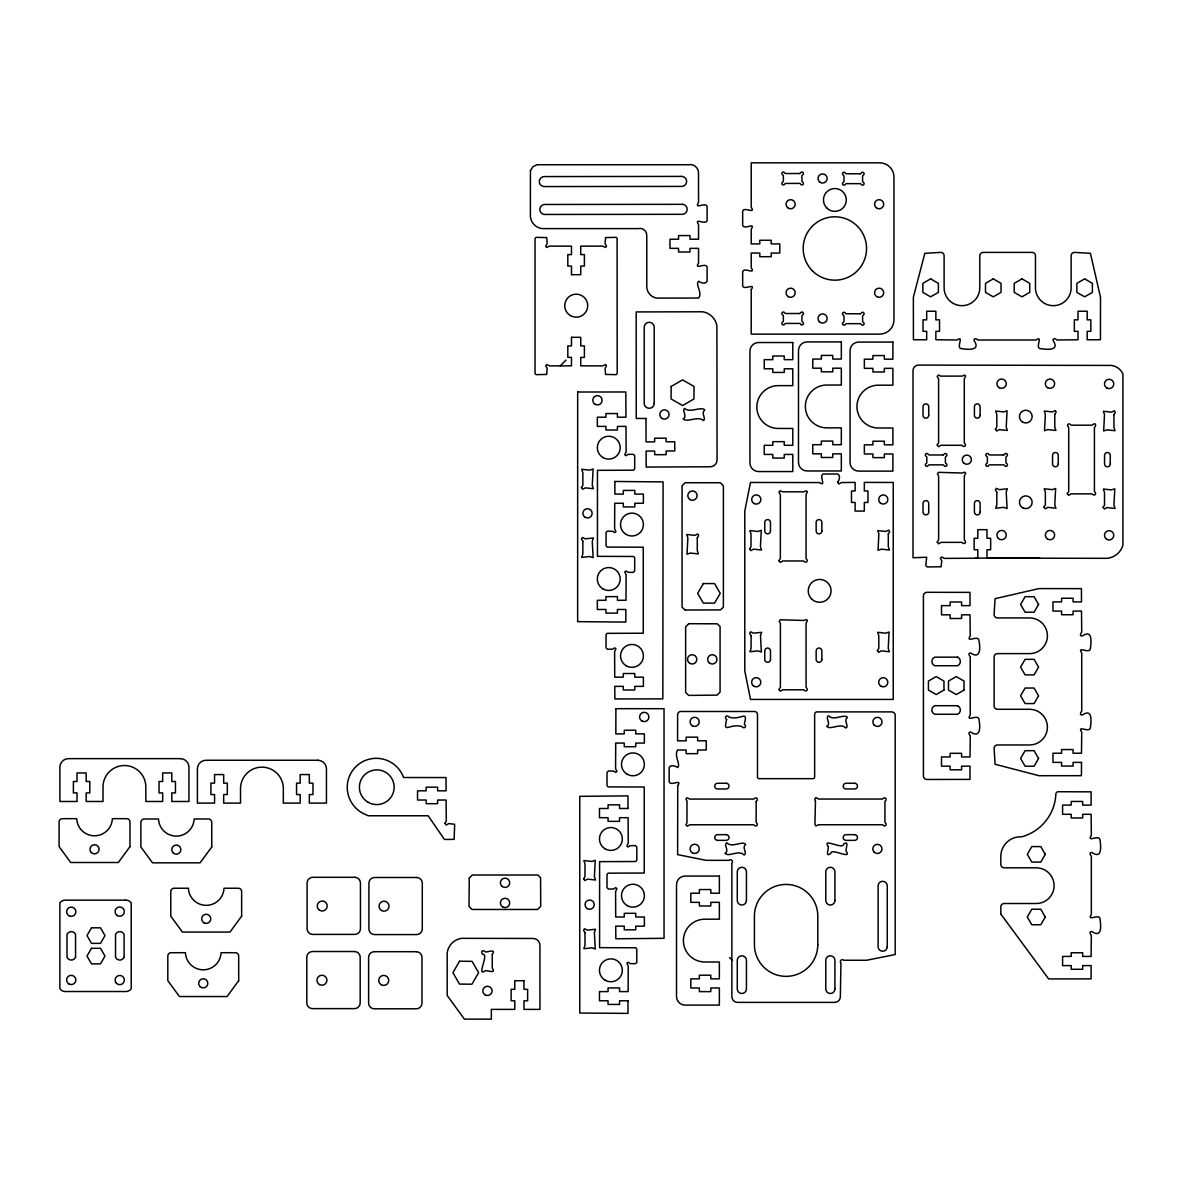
<?xml version="1.0" encoding="UTF-8"?>
<svg xmlns="http://www.w3.org/2000/svg" width="1182" height="1182" viewBox="0 0 1182 1182"><rect width="100%" height="100%" fill="white"/><g stroke="black" fill="none" stroke-linecap="round" stroke-linejoin="round"><path stroke-width="1.5" d="M627.997 1000.77L627.967 1013.388L579.771 1013.033L579.771 796.343L627.967 795.885L627.997 808.503M560.342 365.755L566.045 360.052M685.176 610.001L720.429 609.927L723.384 607.208L723.384 485.772L720.37 482.744L685.058 482.744L682.058 485.772L682.058 607.208L684.999 609.942M571.556 274.697L580.746 274.697L580.746 266.083L584.396 266.083L584.396 254.603L580.746 254.603L580.746 246.166L602.613 246.107L605.583 247.452L606.499 246.225L605.081 243.64L605.539 237.582L615.748 237.346A1.581 1.581 0 0 1 617.093 238.336L617.196 373.246A1.581 1.581 0 0 1 615.748 374.65L605.539 374.428L605.081 368.37L606.499 365.785L605.583 364.558L602.613 365.903L580.746 365.844L580.746 357.392L584.396 357.392L584.396 345.912L580.746 345.912L580.746 337.313L571.556 337.313M1039.864 558.214L986.985 558.214L986.985 549.763L990.649 549.763L990.649 538.283L986.985 538.283L986.985 529.669L977.795 529.669L977.795 538.283L974.145 538.283L974.145 549.763L977.795 549.763L977.795 558.2L944.255 558.392L941.67 556.973L940.37 558.288L941.788 560.874L941.079 566.769L927.235 566.961L925.816 565.528L926.673 557.254L913.021 557.727L913.006 371.045A5.555 5.555 0 0 1 918.695 365.09L1111.494 365.43A14.686 14.686 0 0 1 1122.9 373.881L1122.9 545.183A18.114 18.114 0 0 1 1104.136 558.318L975.593 558.096M628.115 808.503L619.545 808.503L619.545 804.839L608.065 804.839L608.065 808.503L599.466 808.503L599.466 817.693L608.065 817.693L608.065 821.342L619.545 821.342L619.545 817.693L628.115 817.693L628.248 843.121L626.918 846.09L628.13 847.006L630.228 845.677L635.384 845.588L636.817 847.021L636.817 860.127L635.753 861.515L599.599 861.634L599.599 947.654L635.753 947.757L636.817 949.146L636.773 962.636L635.384 963.685L630.228 963.596L628.13 962.266L626.918 963.182L628.248 966.167L628.115 991.595L619.545 991.595L619.545 987.93L608.065 987.93L608.065 991.595L599.466 991.595L599.466 1000.77L608.065 1000.77L608.065 1004.434L619.545 1004.434L619.545 1000.77L628.115 1000.77M729.53 957.583L732.485 960.301M1000.829 914.085L1048.641 978.932L1091.075 978.873L1091.134 965.605L1082.682 965.605L1082.682 969.27L1071.202 969.27L1071.202 965.605L1062.588 965.605L1062.588 956.415L1071.202 956.415L1071.202 952.766L1082.682 952.766L1082.682 956.415L1091.119 956.415L1091.341 935.331C1090.07 934.223 1089.08 930.899 1092.005 931.593C1102.496 938.656 1100.9 924.93 1099.91 918.311C1098.433 913.612 1086.465 921.945 1091.341 914.425L1091.341 856.3C1090.07 855.192 1089.08 851.867 1092.005 852.562C1102.496 859.609 1100.9 845.898 1099.91 839.279C1098.433 834.566 1086.465 842.899 1091.341 835.379L1091.119 814.295L1082.682 814.295L1082.682 817.959L1071.202 817.959L1071.202 814.295L1062.588 814.295L1062.588 805.105L1071.202 805.105L1071.202 801.455L1082.682 801.455L1082.682 805.105L1091.134 805.105L1091.075 791.837L1059.013 791.733A2.556 2.556 0 0 0 1055.866 794.023A46.438 46.438 0 0 1 1021.603 836.841A19.621 19.621 0 0 0 1000.829 856.994L1000.829 864.131A3.369 3.369 0 0 0 1004.567 867.824L1036.274 867.824A17.848 17.848 0 0 1 1054.108 885.673A17.848 17.848 0 0 1 1036.274 903.506L1004.567 903.506A3.369 3.369 0 0 0 1000.829 907.215L1000.829 914.351M571.482 274.697L571.482 266.083L567.818 266.083L567.818 254.603L571.482 254.603L571.482 246.166L549.615 246.107L546.631 247.452L545.715 246.225L547.148 243.64L546.69 237.582L536.465 237.346A1.581 1.581 0 0 0 535.032 238.764L535.032 373.246A1.581 1.581 0 0 0 536.465 374.65L546.69 374.428L547.148 368.37L545.715 365.785L546.631 364.558L549.615 365.903L571.482 365.844L571.482 357.392L567.818 357.392L567.818 345.912L571.482 345.912L571.482 337.313M492.259 954.391L492.259 968.191C496.44 974.012 488.358 970.392 485.314 970.658C475.814 977.839 489.363 953.638 482.847 954.391C480.01 951.953 482.788 948.969 485.314 951.924C488.284 952.249 496.499 948.511 492.259 954.391M577.673 392.01L577.643 621.643L625.825 622.087L625.854 609.469L617.418 609.469L617.418 613.133L605.938 613.133L605.938 609.469L597.324 609.469L597.324 600.293L605.938 600.293L605.938 596.629L617.418 596.629L617.418 600.293L625.987 600.293L626.12 574.866L624.79 571.881L626.002 570.965L628.1 572.31L633.257 572.384L634.69 570.965L634.69 557.845L633.626 556.471L597.457 556.353L597.457 470.333L633.626 470.214L634.69 468.84L634.69 455.72L633.257 454.287L628.1 454.376L626.002 455.705L624.79 454.789L626.12 451.82L625.987 426.392L617.418 426.392L617.418 430.041L605.938 430.041L605.938 426.392L597.324 426.392L597.324 417.202L605.938 417.202L605.938 413.552L617.418 413.552L617.418 417.202L625.987 417.202L625.795 391.981L577.673 392.01M582.844 541.297L582.844 554.062L581.707 557.387L589.803 556.53L593.128 557.668L592.271 541.297L593.408 537.973L585.326 538.829L582.342 537.5L581.455 539.11L582.844 541.297M584.972 932.598L584.972 945.349L583.834 948.688L591.931 947.831L595.255 948.969L594.398 932.598L595.536 929.274L587.454 930.131L584.469 928.786L583.583 930.411L584.972 932.598M697.277 537.84L697.277 550.59L698.429 553.915L690.332 553.058L687.008 554.195L687.865 537.84L686.727 534.5L694.809 535.357L697.794 534.028L698.68 535.653L697.277 537.84M726.635 719.602C722.763 734.687 729.885 722.852 741.853 726.561C744.379 729.501 747.172 726.531 744.335 724.078C748.206 708.993 741.07 720.843 729.102 717.134C726.575 714.179 723.798 717.164 726.635 719.602M751.087 635.65L751.087 648.401L749.949 651.725L758.031 650.868L761.356 652.021L760.499 635.65L761.651 632.311L753.555 633.168L750.585 631.838L749.683 633.463L751.087 635.65M751.22 289.782L751.22 334.122L879.689 334.122A14.273 14.273 0 0 0 893.961 319.849L893.961 177.108A14.273 14.273 0 0 0 879.689 162.835L751.22 162.835L751.22 207.175C756.096 214.696 744.143 206.377 742.665 211.076L742.665 225.348C744.143 230.165 756.096 221.714 751.22 229.249L751.22 243.906L759.79 243.906L759.79 240.271L771.211 240.271L771.211 243.906L779.78 243.906L779.78 253.051L771.211 253.051L771.211 256.686L759.79 256.686L759.79 253.051L751.22 253.051L751.22 267.708C756.096 275.229 744.143 266.896 742.665 271.609L742.665 285.881C744.143 290.683 756.096 282.247 751.22 289.782M756.155 801.559L756.155 822.303C758.992 824.741 756.199 827.725 753.673 824.77L689.815 824.77L687.23 826.203L685.929 824.888L686.978 822.716L686.978 801.101L685.929 798.973L686.845 797.747L689.815 799.076L753.673 799.076C756.125 796.24 759.095 799.032 756.155 801.559M815.462 801.529L814.93 824.445L815.979 825.923L818.624 824.741L882.481 824.741C884.919 827.577 887.889 824.8 884.949 822.273L884.949 801.529C887.785 799.076 885.008 796.107 882.481 799.047L818.624 799.047L816.023 797.628L814.723 798.929L815.462 801.529M828.346 846.578C828.612 849.622 824.992 857.689 830.813 853.522C830.591 847.287 852.961 860.466 846.046 851.055C845.765 847.996 849.385 839.929 843.564 844.096C843.8 850.331 821.416 837.166 828.346 846.578M888.303 533.939L888.303 546.69L889.44 550.014L881.358 549.157L878.019 550.31L878.876 533.939L877.738 530.6L885.82 531.457L888.805 530.127L889.691 531.752L888.303 533.939M923.423 596.393L923.423 775.407A3.62 3.62 0 0 0 927.545 779.47L969.979 779.411L970.038 766.143L961.587 766.143L961.587 769.807L950.106 769.807L950.106 766.143L941.507 766.143L941.507 756.953L950.106 756.953L950.106 753.303L961.587 753.303L961.587 756.953L970.023 756.953L970.245 735.869C969.388 734.687 967.689 732.042 970.54 731.998C980.868 738.942 980.469 726.546 978.814 718.848C977.292 714.194 965.413 722.424 970.245 714.947L970.245 656.837C969.388 655.655 967.689 653.011 970.54 652.966C980.868 659.896 980.469 647.5 978.814 639.817C977.292 635.162 965.413 643.392 970.245 635.916L970.023 614.832L961.587 614.832L961.587 618.496L950.106 618.496L950.106 614.832L941.507 614.832L941.507 605.642L950.106 605.642L950.106 601.993L961.587 601.993L961.587 605.642L970.038 605.642L969.979 592.374L927.545 592.315A3.62 3.62 0 0 0 923.423 596.393M996.795 492.126L996.795 504.877L995.658 508.201L1003.74 507.344L1007.079 508.496L1006.222 492.126L1007.359 488.787L999.263 489.643L996.293 488.314L995.392 489.939L996.795 492.126M1054.787 414.38L1054.787 427.13L1055.925 430.47L1047.843 429.613L1044.504 430.75L1045.376 414.38L1044.223 411.055L1052.32 411.912L1055.29 410.568L1056.191 412.193L1054.787 414.38M1100.501 297.288L1100.442 339.722L1087.174 339.781L1087.174 331.329L1090.838 331.329L1090.838 319.849L1087.174 319.849L1087.174 311.235L1077.999 311.235L1077.999 319.849L1074.335 319.849L1074.335 331.329L1077.999 331.329L1077.999 339.766L1056.915 339.988C1055.807 338.717 1052.468 337.727 1053.177 340.652C1060.224 351.143 1046.513 349.547 1039.894 348.557C1035.181 347.08 1043.514 335.112 1035.993 339.988L977.869 339.988C976.76 338.717 973.436 337.727 974.131 340.652C981.193 351.143 967.467 349.547 960.848 348.557C956.149 347.08 964.468 335.112 956.947 339.988L935.863 339.766L935.863 331.329L939.527 331.329L939.527 319.849L935.863 319.849L935.863 311.235L926.688 311.235L926.688 319.849L923.024 319.849L923.024 331.329L926.688 331.329L926.688 339.781L913.42 339.722L913.361 297.288L924.826 253.332L940.399 252.401A3.369 3.369 0 0 1 944.108 256.139L944.108 287.832A17.848 17.848 0 0 0 961.941 305.68A17.848 17.848 0 0 0 979.789 287.832L979.789 256.139A3.369 3.369 0 0 1 983.483 252.401L1031.753 252.401A3.369 3.369 0 0 1 1035.462 256.139L1035.462 287.832A17.848 17.848 0 0 0 1053.295 305.68A17.848 17.848 0 0 0 1071.143 287.832L1071.143 256.139A3.369 3.369 0 0 1 1074.837 252.401L1090.41 253.332L1100.501 297.288M1113.932 414.631L1113.932 427.382L1115.084 430.706L1106.987 429.849L1103.663 430.987L1104.52 414.631L1103.382 411.292L1111.464 412.149L1114.449 410.819L1115.335 412.444L1113.932 414.631M530.437 170.607L530.378 214.075A13.357 13.357 0 0 0 542.375 228.614L638.073 228.614A6.9 6.9 0 0 1 646.776 235.912L646.776 286.295A11.731 11.731 0 0 0 656.69 298.1L698.547 298.041C703.172 293.239 694.455 283.754 698.828 281.227C700.719 283.252 706.038 284.197 707.102 281.198L707.102 266.91C705.624 262.212 693.671 270.545 698.547 263.025L698.547 248.368L689.978 248.368L689.978 252.002L678.557 252.002L678.557 248.368L669.987 248.368L669.987 239.222L678.557 239.222L678.557 235.587L689.978 235.587L689.978 239.222L698.547 239.222L698.547 224.565C693.671 217.06 705.61 225.422 707.102 220.665L707.102 206.392C705.624 201.694 693.671 210.012 698.547 202.491L698.488 172.35A8.259 8.259 0 0 0 688.545 164.741L536.894 164.741L532.89 166.795L530.437 170.607M614.891 481.473L614.862 494.091L623.313 494.091L623.313 490.427L634.793 490.427L634.793 494.091L643.392 494.091L643.392 503.266L634.793 503.266L634.793 506.93L623.313 506.93L623.313 503.266L614.729 503.266L614.61 528.694L615.94 531.678L614.714 532.594L612.616 531.25L607.474 531.176L606.085 532.225L606.041 545.715L607.105 547.089L643.259 547.207L643.259 633.227L607.105 633.345L606.041 634.719L606.041 647.839L607.474 649.273L612.616 649.184L614.714 647.854L615.94 648.77L614.61 651.74L614.729 677.168L623.313 677.168L623.313 673.518L634.793 673.518L634.793 677.168L643.392 677.168L643.392 686.358L634.793 686.358L634.793 690.007L623.313 690.007L623.313 686.358L614.729 686.358L614.891 698.961L662.836 698.858L663.087 481.916L614.891 481.473M615.896 708.668L615.837 733.889L624.273 733.889L624.273 730.225L635.753 730.225L635.753 733.889L644.367 733.889L644.367 743.079L635.753 743.079L635.753 746.728L624.273 746.728L624.273 743.079L615.704 743.079L615.586 768.507L616.915 771.477L615.689 772.393L613.591 771.063L608.435 770.974L607.016 772.407L607.016 785.513L608.065 786.902L644.234 787.02L644.234 873.04L608.065 873.158L607.016 874.532L607.016 887.652L608.435 889.071L613.591 888.997L615.689 887.652L616.915 888.568L615.586 891.553L615.704 916.981L624.273 916.981L624.273 913.317L635.753 913.317L635.753 916.981L644.367 916.981L644.367 926.156L635.753 926.156L635.753 929.82L624.273 929.82L624.273 926.156L615.704 926.156L615.866 938.774L664.048 938.316L664.033 708.698L615.896 708.668M677.729 785.734L677.626 854.63L706.171 860.333L729.013 860.348A2.024 2.024 0 0 1 731.865 860.348A2.024 2.024 0 0 1 731.865 863.2L731.865 996.677A5.703 5.703 0 0 0 737.583 1002.38L834.64 1002.38A5.703 5.703 0 0 0 840.358 996.677L840.949 963.123A2.024 2.024 0 0 1 840.934 960.272A2.024 2.024 0 0 1 843.8 960.257L866.628 960.257L895.188 954.554L895.188 714.682A3.694 3.694 0 0 0 891.568 711.889L817.146 711.889A2.423 2.423 0 0 0 814.649 714.386L814.649 776.648A1.788 1.788 0 0 1 812.507 778.657L759.494 778.657A1.699 1.699 0 0 1 757.485 776.648L757.485 714.416A3.073 3.073 0 0 0 754.633 711.49L680.551 711.49A3.221 3.221 0 0 0 677.626 714.475L677.567 740.804L686.151 740.804L686.151 737.154L697.631 737.154L697.631 740.804L706.23 740.804L706.23 749.994L697.631 749.994L697.631 753.658L686.151 753.658L686.151 749.994L677.567 749.994C673.784 755.505 680.743 763.868 677.847 767.546C675.661 766.054 670.371 764.237 669.16 767.561L669.16 781.834C670.652 786.636 682.59 778.199 677.729 785.734M1081.5 762.39L1081.441 775.673L1039.022 775.717L995.067 764.252L994.121 748.679A3.369 3.369 0 0 1 997.874 744.97L1029.566 744.97A17.848 17.848 0 0 0 1047.415 727.137A17.848 17.848 0 0 0 1029.566 709.289L997.874 709.289A3.369 3.369 0 0 1 994.121 705.595L994.121 657.325A3.369 3.369 0 0 1 997.874 653.616L1029.566 653.616A17.848 17.848 0 0 0 1047.415 635.783A17.848 17.848 0 0 0 1029.566 617.935L997.874 617.935A3.369 3.369 0 0 1 994.121 614.241L995.067 598.668L1039.022 588.577L1081.441 588.636L1081.5 601.904L1073.064 601.904L1073.064 598.24L1061.584 598.24L1061.584 601.904L1052.97 601.904L1052.97 611.079L1061.584 611.079L1061.584 614.743L1073.064 614.743L1073.064 611.079L1081.5 611.079L1081.722 632.163C1080.451 633.286 1079.462 636.61 1082.372 635.901C1092.862 628.854 1091.282 642.565 1090.277 649.184C1088.799 653.897 1076.846 645.564 1081.722 653.085L1081.722 711.209C1080.451 712.318 1079.462 715.642 1082.372 714.947C1092.862 707.9 1091.282 721.611 1090.277 728.23C1088.799 732.929 1076.846 724.61 1081.722 732.131L1081.5 753.215L1073.064 753.215L1073.064 749.551L1061.584 749.551L1061.584 753.215L1052.97 753.215L1052.97 762.39L1061.584 762.39L1061.584 766.054L1073.064 766.054L1073.064 762.39L1081.5 762.39M671.14 386.499L671.081 398.955L682.635 405.559L693.952 398.969L694.011 386.44L682.531 379.865L671.14 386.499M469.269 878.034L469.003 906.446L472.017 909.46L537.618 909.46L540.706 906.358L540.573 877.753L537.825 875.02L472.283 875.02L469.269 878.034M683.299 418.945C686.772 423.053 698.06 415.399 703.571 420.57C706.467 418.458 700.498 412.917 704.812 410.006C701.34 405.899 690.066 413.537 684.541 408.381C681.659 410.494 687.629 416.034 683.299 418.945M444.89 823.293L446.175 825.006L448.761 823.573L454.671 824.297L454.139 839.368L444.432 839.456L428.165 815.772L368.208 815.772L362.859 813.29A29.55 29.55 0 0 1 347.227 787.212A29.033 29.033 0 0 1 403.579 777.52L446.028 777.564L446.087 790.832L437.635 790.832L437.635 787.182L426.155 787.182L426.155 790.832L417.542 790.832L417.542 800.022L426.155 800.022L426.155 803.686L437.635 803.686L437.635 800.022L446.072 800.022L446.294 821.106L444.89 823.293M581.455 487.56L582.726 489.274L585.326 487.856L593.408 488.713L592.271 485.374L593.128 469.003L589.803 470.155L581.707 469.298L582.844 472.623L582.844 485.374L581.455 487.56M583.583 878.861L584.868 880.575L587.454 879.142L595.536 879.999L594.398 876.675L595.255 860.304L591.931 861.442L583.834 860.585L584.972 863.924L584.972 876.675L583.583 878.861M725.231 853.315C728.304 857.541 739.223 849.326 744.039 855C748.029 853.626 741.262 847.243 745.724 844.465C742.665 840.239 731.747 848.454 726.915 842.781C722.941 844.155 729.708 850.538 725.231 853.315M749.61 548.876L750.895 550.59L753.481 549.157L761.577 550.014L760.425 546.69L761.282 530.319L757.957 531.457L749.876 530.6L751.013 533.939L751.013 546.69L749.61 548.876M778.953 560.696L780.238 562.41L782.824 560.977L803.568 560.977C806.021 563.932 808.99 560.962 806.05 558.51L806.05 494.652L807.38 491.682L806.154 490.766L804.026 491.815L782.41 491.815L780.238 490.766L778.923 492.067L780.356 494.652L780.356 558.51L778.953 560.696M778.982 689.49L780.268 691.204L782.853 689.786L803.597 689.786C806.05 692.622 809.02 689.83 806.08 687.303L806.08 623.446L807.409 620.476L806.198 619.56L804.218 620.447L780.283 619.782L779.174 621.2L780.386 623.446L780.386 687.303L778.982 689.49M837.595 482.271L838.88 483.985L841.466 482.566L855.133 482.404L855.133 490.973L851.468 490.973L851.468 502.453L855.133 502.453L855.133 511.067L864.323 511.067L864.323 502.453L867.972 502.453L867.972 490.973L864.323 490.973L864.323 482.404L893.237 482.463L893.237 699.434L750.496 699.434L744.793 670.874L744.793 511.008L750.496 482.463L819.392 482.566C826.912 487.427 818.594 475.474 823.293 473.997L837.565 473.997C840.624 475.031 839.56 480.38 837.595 482.271M826.942 726.339C830.015 730.565 840.919 722.35 845.751 728.023C849.74 726.649 842.973 720.266 847.435 717.489C844.376 713.263 833.458 721.478 828.626 715.804C824.637 717.178 831.419 723.561 826.942 726.339M877.399 650.588L878.684 652.301L881.27 650.868L889.366 651.725L888.229 648.401L889.086 632.03L885.746 633.168L877.665 632.311L878.802 635.65L878.802 648.401L877.399 650.588M937.193 445.008L938.478 446.707L941.064 445.289L961.823 445.289C964.349 448.244 967.127 445.259 964.29 442.822L964.29 378.964L965.62 375.979L964.409 375.063L962.281 376.112L940.769 376.127L938.478 375.063L937.178 376.378L938.597 378.964L938.597 442.822L937.193 445.008M937.237 542.065L938.523 543.779L941.108 542.361L961.853 542.361C964.29 545.197 967.275 542.405 964.32 539.879L964.32 476.021L965.664 473.051L964.438 472.135L962.473 473.022L938.538 472.357L937.415 473.76L938.626 476.021L938.626 539.879L937.237 542.065M995.392 429.317L996.677 431.031L999.263 429.613L1007.359 430.47L1006.222 427.13L1007.079 410.775L1003.74 411.912L995.658 411.055L996.795 414.38L996.795 427.13L995.392 429.317M1043.972 507.063L1045.257 508.777L1047.843 507.344L1055.925 508.201L1054.787 504.877L1055.644 488.506L1052.32 489.643L1044.223 488.787L1045.376 492.126L1045.376 504.877L1043.972 507.063M1067.316 493.574L1068.602 495.288L1071.188 493.854L1091.946 493.854C1094.384 496.691 1097.354 493.913 1094.414 491.387L1094.414 427.529C1096.453 426.318 1095.773 422.077 1093.173 424.338A1.507 1.507 0 0 1 1091.917 425.18L1071.158 425.18C1068.75 422.018 1065.839 425.092 1068.72 427.529L1068.72 491.387L1067.316 493.574M1103.116 507.314L1104.402 509.014L1106.987 507.595L1115.084 508.452L1113.932 505.128L1114.803 488.757L1111.464 489.895L1103.382 489.038L1104.52 492.362L1104.52 505.128L1103.116 507.314M1038.55 604.46L1034.102 612.217L1025.104 612.217L1020.568 604.46L1025.104 596.688L1034.102 596.688L1038.55 604.46M1038.55 667.106L1034.102 674.878L1025.104 674.878L1020.568 667.106L1025.104 659.334L1034.102 659.334L1038.55 667.106M1038.55 695.814L1034.102 703.571L1025.104 703.571L1020.568 695.814L1025.104 688.042L1034.102 688.042L1038.55 695.814M1038.55 758.46L1034.102 766.232L1025.104 766.232L1020.568 758.46L1025.104 750.688L1034.102 750.688L1038.55 758.46M1045.257 854.335L1040.795 862.106L1031.812 862.106L1027.276 854.335L1031.812 846.578L1040.795 846.578L1045.257 854.335M1045.257 916.996L1040.795 924.752L1031.812 924.752L1027.276 916.996L1031.812 909.224L1040.795 909.224L1045.257 916.996M91.487 927.811L86.995 935.597L91.487 943.384L100.485 943.384L104.976 935.597L100.485 927.811L91.487 927.811M91.487 948.304L86.995 956.09L91.487 963.877L100.485 963.877L104.976 956.09L100.485 948.304L91.487 948.304M459.517 961.232L452.913 972.683L459.502 984.089L471.943 984.207L478.607 972.683L472.046 961.335L459.517 961.232M703.305 583.568L697.661 593.334L703.305 603.101L714.578 603.101L720.222 593.334L714.578 583.568L703.305 583.568M129.976 846.637L118.333 862.505L70.743 862.505L59.1 846.637L59.1 822.377A3.369 3.369 0 0 1 62.838 818.668L76.712 818.668A17.848 17.848 0 0 0 94.545 835.807A17.848 17.848 0 0 0 112.364 818.668L126.238 818.668A3.369 3.369 0 0 1 129.976 822.377L129.976 846.637M211.755 846.947L200.113 862.83L152.522 862.83L140.88 846.947L140.88 822.687A3.369 3.369 0 0 1 144.632 818.993L158.491 818.993A17.848 17.848 0 0 0 176.325 836.117A17.848 17.848 0 0 0 194.144 818.993L208.017 818.993A3.369 3.369 0 0 1 211.755 822.687L211.755 846.947M241.645 916.183L230.002 932.066L182.412 932.066L170.769 916.183L170.769 891.922A3.369 3.369 0 0 1 174.508 888.229L188.381 888.229A17.848 17.848 0 0 0 206.215 905.353A17.848 17.848 0 0 0 224.033 888.229L237.907 888.229A3.369 3.369 0 0 1 241.645 891.922L241.645 916.183M238.69 980.676L227.047 996.544L179.457 996.544L167.814 980.676L167.814 956.401A3.369 3.369 0 0 1 171.553 952.707L185.426 952.707A17.848 17.848 0 0 0 203.245 969.831A17.848 17.848 0 0 0 221.078 952.707L234.937 952.707A3.369 3.369 0 0 1 238.69 956.401L238.69 980.676M688.737 623.697L685.634 626.785L685.634 692.386L688.648 695.4L717.075 695.119L720.074 692.12L720.074 626.563L717.341 623.83L688.737 623.697M930.618 278.849L922.847 283.37L922.847 292.368L930.618 296.83L938.39 292.368L938.39 283.37L930.618 278.849M993.264 278.849L985.507 283.37L985.507 292.368L993.264 296.83L1001.036 292.368L1001.036 283.37L993.264 278.849M1021.972 278.849L1014.2 283.37L1014.2 292.368L1021.972 296.83L1029.744 292.368L1029.744 283.37L1021.972 278.849M1084.633 278.849L1076.861 283.37L1076.861 292.368L1084.633 296.83L1092.39 292.368L1092.39 283.37L1084.633 278.849M943.96 690.052L936.188 694.573L928.417 690.052L928.417 681.054L936.188 676.592L943.96 681.054L943.96 690.052M964.024 690.052L956.253 694.573L948.481 690.052L948.481 681.054L956.253 676.592L964.024 681.054L964.024 690.052M645.978 418.458L636.241 418.487L636.182 311.93L702.477 311.782A16.962 16.962 0 0 1 716.913 326.114L717.06 459.65A6.885 6.885 0 0 1 709.806 466.787L646.17 467.067L646.111 451.081L654.68 451.036L654.695 454.701L666.175 454.656L666.16 450.992L674.774 450.963L674.73 441.773L666.131 441.817L666.116 438.153L654.636 438.197L654.651 441.861L646.066 441.891L645.978 418.458M681.615 176.413L544.296 176.576A4.994 4.994 0 0 0 539.302 181.57A4.994 4.994 0 0 0 544.296 186.564L681.615 186.416A4.994 4.994 0 0 0 686.609 181.422A4.994 4.994 0 0 0 681.615 176.413M682.191 204.323L544.843 204.471A4.994 4.994 0 0 0 539.849 209.465A4.994 4.994 0 0 0 544.843 214.459L682.191 214.311A4.994 4.994 0 0 0 687.185 209.317A4.994 4.994 0 0 0 682.191 204.323M799.357 173.532L785.956 173.532A1.492 1.492 0 0 1 784.656 172.779A1.492 1.492 0 0 0 782.307 172.469A1.492 1.492 0 0 0 782.617 174.833A1.492 1.492 0 0 1 783.356 176.133L783.356 180.831A1.492 1.492 0 0 1 782.617 182.131A1.492 1.492 0 0 0 782.307 184.481A1.492 1.492 0 0 0 784.656 184.17A1.492 1.492 0 0 1 785.956 183.417L799.357 183.417A1.492 1.492 0 0 1 800.642 184.17A1.492 1.492 0 0 0 803.006 184.481A1.492 1.492 0 0 0 802.696 182.131A1.492 1.492 0 0 1 801.943 180.831L801.943 176.133A1.492 1.492 0 0 1 802.696 174.833A1.492 1.492 0 0 0 803.006 172.469A1.492 1.492 0 0 0 800.642 172.779A1.492 1.492 0 0 1 799.357 173.532M859.994 173.769L846.608 173.769A1.492 1.492 0 0 1 845.307 173.015A1.492 1.492 0 0 0 842.943 172.705A1.492 1.492 0 0 0 843.254 175.069A1.492 1.492 0 0 1 844.007 176.369L844.007 181.068A1.492 1.492 0 0 1 843.254 182.353A1.492 1.492 0 0 0 842.943 184.717A1.492 1.492 0 0 0 845.307 184.407A1.492 1.492 0 0 1 846.608 183.653L859.994 183.653A1.492 1.492 0 0 1 861.294 184.407A1.492 1.492 0 0 0 863.658 184.717A1.492 1.492 0 0 0 863.348 182.353A1.492 1.492 0 0 1 862.594 181.068L862.594 176.369A1.492 1.492 0 0 1 863.348 175.069A1.492 1.492 0 0 0 863.658 172.705A1.492 1.492 0 0 0 861.294 173.015A1.492 1.492 0 0 1 859.994 173.769M799.357 313.525L785.956 313.525A1.492 1.492 0 0 1 784.656 312.787A1.492 1.492 0 0 0 782.307 312.476A1.492 1.492 0 0 0 782.617 314.826A1.492 1.492 0 0 1 783.356 316.126L783.356 320.824A1.492 1.492 0 0 1 782.617 322.125A1.492 1.492 0 0 0 782.307 324.489A1.492 1.492 0 0 0 784.656 324.178A1.492 1.492 0 0 1 785.956 323.425L799.357 323.425A1.492 1.492 0 0 1 800.642 324.178A1.492 1.492 0 0 0 803.006 324.489A1.492 1.492 0 0 0 802.696 322.125A1.492 1.492 0 0 1 801.943 320.824L801.943 316.126A1.492 1.492 0 0 1 802.696 314.826A1.492 1.492 0 0 0 803.006 312.476A1.492 1.492 0 0 0 800.642 312.787A1.492 1.492 0 0 1 799.357 313.525M859.994 313.762L846.608 313.762A1.492 1.492 0 0 1 845.307 313.023A1.492 1.492 0 0 0 842.943 312.713A1.492 1.492 0 0 0 843.254 315.062A1.492 1.492 0 0 1 844.007 316.362L844.007 321.061A1.492 1.492 0 0 1 843.254 322.361A1.492 1.492 0 0 0 842.943 324.725A1.492 1.492 0 0 0 845.307 324.415A1.492 1.492 0 0 1 846.608 323.661L859.994 323.661A1.492 1.492 0 0 1 861.294 324.415A1.492 1.492 0 0 0 863.658 324.725A1.492 1.492 0 0 0 863.348 322.361A1.492 1.492 0 0 1 862.594 321.061L862.594 316.362A1.492 1.492 0 0 1 863.348 315.062A1.492 1.492 0 0 0 863.658 312.713A1.492 1.492 0 0 0 861.294 313.023A1.492 1.492 0 0 1 859.994 313.762M841.333 341.923L807.04 341.923A8.569 8.569 0 0 0 798.485 350.493L798.485 462.398A8.569 8.569 0 0 0 807.04 470.968L841.333 470.968L841.333 453.844L832.763 453.844L832.763 457.478L821.342 457.478L821.342 453.844L812.773 453.844L812.773 444.698L821.342 444.698L821.342 441.063L832.763 441.063L832.763 444.698L841.333 444.698L841.333 427.854L826.765 427.854A21.409 21.409 0 0 1 805.356 406.445A21.409 21.409 0 0 1 826.765 385.037L841.333 385.037L841.333 368.193L832.763 368.193L832.763 371.828L821.342 371.828L821.342 368.193L812.773 368.193L812.773 359.062L821.342 359.062L821.342 355.413L832.763 355.413L832.763 359.062L841.333 359.062L841.333 341.923M892.898 342.071L858.62 342.071A8.569 8.569 0 0 0 850.05 350.64L850.05 462.546A8.569 8.569 0 0 0 858.62 471.116L892.898 471.116L892.898 453.977L884.343 453.977L884.343 457.626L872.922 457.626L872.922 453.977L864.352 453.977L864.352 444.846L872.922 444.846L872.922 441.211L884.343 441.211L884.343 444.846L892.898 444.846L892.898 428.002L878.344 428.002A21.409 21.409 0 0 1 856.935 406.593A21.409 21.409 0 0 1 878.344 385.184L892.898 385.184L892.898 368.341L884.343 368.341L884.343 371.975L872.922 371.975L872.922 368.341L864.352 368.341L864.352 359.195L872.922 359.195L872.922 355.56L884.343 355.56L884.343 359.195L892.898 359.195L892.898 342.071M792.797 342.529L758.519 342.529A8.569 8.569 0 0 0 749.949 351.084L749.949 463.004A8.569 8.569 0 0 0 758.519 471.559L792.797 471.559L792.797 454.435L784.242 454.435L784.242 458.069L772.821 458.069L772.821 454.435L764.252 454.435L764.252 445.304L772.821 445.304L772.821 441.654L784.242 441.654L784.242 445.304L792.797 445.304L792.797 428.46L778.244 428.46A21.409 21.409 0 0 1 756.835 407.051A21.409 21.409 0 0 1 778.244 385.627L792.797 385.627L792.797 368.784L784.242 368.784L784.242 372.433L772.821 372.433L772.821 368.784L764.252 368.784L764.252 359.653L772.821 359.653L772.821 356.018L784.242 356.018L784.242 359.653L792.797 359.653L792.797 342.529M942.808 454.967L929.421 454.967A1.492 1.492 0 0 1 928.121 454.213A1.492 1.492 0 0 0 925.772 453.903A1.492 1.492 0 0 0 926.082 456.267A1.492 1.492 0 0 1 926.821 457.552L926.821 462.265A1.492 1.492 0 0 1 926.082 463.551A1.492 1.492 0 0 0 925.772 465.915A1.492 1.492 0 0 0 928.121 465.605A1.492 1.492 0 0 1 929.421 464.851L942.808 464.851A1.492 1.492 0 0 1 944.108 465.605A1.492 1.492 0 0 0 946.472 465.915A1.492 1.492 0 0 0 946.161 463.551A1.492 1.492 0 0 1 945.408 462.265L945.408 457.552A1.492 1.492 0 0 1 946.161 456.267A1.492 1.492 0 0 0 946.472 453.903A1.492 1.492 0 0 0 944.108 454.213A1.492 1.492 0 0 1 942.808 454.967M1003.341 454.967L989.94 454.967A1.492 1.492 0 0 1 988.64 454.213A1.492 1.492 0 0 0 986.29 453.903A1.492 1.492 0 0 0 986.601 456.267A1.492 1.492 0 0 1 987.354 457.552L987.354 462.265A1.492 1.492 0 0 1 986.601 463.551A1.492 1.492 0 0 0 986.29 465.915A1.492 1.492 0 0 0 988.64 465.605A1.492 1.492 0 0 1 989.94 464.851L1003.341 464.851A1.492 1.492 0 0 1 1004.641 465.605A1.492 1.492 0 0 0 1006.99 465.915A1.492 1.492 0 0 0 1006.68 463.551A1.492 1.492 0 0 1 1005.926 462.265L1005.926 457.552A1.492 1.492 0 0 1 1006.68 456.267A1.492 1.492 0 0 0 1006.99 453.903A1.492 1.492 0 0 0 1004.641 454.213A1.492 1.492 0 0 1 1003.341 454.967M957.553 657.162L934.711 657.162A4.639 4.639 0 0 0 934.711 665.732L957.553 665.732A4.639 4.639 0 0 0 957.553 657.162M957.553 705.698L934.711 705.698A4.639 4.639 0 0 0 934.711 714.268L957.553 714.268A4.639 4.639 0 0 0 957.553 705.698M180.373 758.637L68.467 758.637A8.569 8.569 0 0 0 59.898 767.207L59.898 801.485L77.022 801.485L77.022 792.915L73.387 792.915L73.387 781.494L77.022 781.494L77.022 772.939L86.168 772.939L86.168 781.494L89.802 781.494L89.802 792.915L86.168 792.915L86.168 801.485L103.011 801.485L103.011 786.931A21.409 21.409 0 0 1 124.42 765.522A21.409 21.409 0 0 1 145.829 786.931L145.829 801.485L162.673 801.485L162.673 792.915L159.038 792.915L159.038 781.494L162.673 781.494L162.673 772.939L171.804 772.939L171.804 781.494L175.453 781.494L175.453 792.915L171.804 792.915L171.804 801.485L188.943 801.485L188.943 767.207A8.569 8.569 0 0 0 180.373 758.637M317.884 760.262L205.978 760.262A8.569 8.569 0 0 0 197.409 768.832L197.409 803.11L214.548 803.11L214.548 794.555L210.898 794.555L210.898 783.134L214.548 783.134L214.548 774.565L223.679 774.565L223.679 783.134L227.313 783.134L227.313 794.555L223.679 794.555L223.679 803.11L240.522 803.11L240.522 788.557A21.409 21.409 0 0 1 261.931 767.148A21.409 21.409 0 0 1 283.34 788.557L283.34 803.11L300.184 803.11L300.184 794.555L296.549 794.555L296.549 783.134L300.184 783.134L300.184 774.565L309.329 774.565L309.329 783.134L312.964 783.134L312.964 794.555L309.329 794.555L309.329 803.11L326.454 803.11L326.454 768.832A8.569 8.569 0 0 0 317.884 760.262M726.162 783.267L717.592 783.267A2.852 2.852 0 0 0 714.741 786.119A2.852 2.852 0 0 0 717.592 788.97L726.162 788.97A2.852 2.852 0 0 0 729.013 786.119A2.852 2.852 0 0 0 726.162 783.267M854.63 783.267L846.061 783.267A2.852 2.852 0 0 0 843.209 786.119A2.852 2.852 0 0 0 846.061 788.97L854.63 788.97A2.852 2.852 0 0 0 857.482 786.119A2.852 2.852 0 0 0 854.63 783.267M726.162 834.655L717.592 834.655A2.852 2.852 0 0 0 714.741 837.506A2.852 2.852 0 0 0 717.592 840.358L726.162 840.358A2.852 2.852 0 0 0 729.013 837.506A2.852 2.852 0 0 0 726.162 834.655M854.63 834.655L846.061 834.655A2.852 2.852 0 0 0 843.209 837.506A2.852 2.852 0 0 0 846.061 840.358L854.63 840.358A2.852 2.852 0 0 0 857.482 837.506A2.852 2.852 0 0 0 854.63 834.655M719.365 876.069L685.087 876.069A8.569 8.569 0 0 0 676.518 884.638L676.518 996.544A8.569 8.569 0 0 0 685.087 1005.114L719.365 1005.114L719.365 987.975L710.796 987.975L710.796 991.624L699.375 991.624L699.375 987.975L690.82 987.975L690.82 978.844L699.375 978.844L699.375 975.209L710.796 975.209L710.796 978.844L719.365 978.844L719.365 962L704.812 962A21.409 21.409 0 0 1 683.403 940.591A21.409 21.409 0 0 1 704.812 919.182L719.365 919.182L719.365 902.339L710.796 902.339L710.796 905.973L699.375 905.973L699.375 902.339L690.82 902.339L690.82 893.208L699.375 893.208L699.375 889.558L710.796 889.558L710.796 893.208L719.365 893.208L719.365 876.069M354.748 877.31L312.802 877.31A5.703 5.703 0 0 0 307.084 883.013L307.084 928.697A5.703 5.703 0 0 0 312.802 934.401L354.748 934.401A5.703 5.703 0 0 0 360.451 928.697L360.451 883.013A5.703 5.703 0 0 0 354.748 877.31M416.566 877.487L374.62 877.487A5.703 5.703 0 0 0 368.917 883.19L368.917 928.875A5.703 5.703 0 0 0 374.62 934.578L416.566 934.578A5.703 5.703 0 0 0 422.284 928.875L422.284 883.19A5.703 5.703 0 0 0 416.566 877.487M125.528 900.152L65.571 900.152A6.383 6.383 0 0 0 59.868 903.018L59.868 988.654A6.279 6.279 0 0 0 65.571 991.521L125.528 991.521A6.398 6.398 0 0 0 131.232 988.654L131.232 903.018A6.265 6.265 0 0 0 125.528 900.152M354.452 951.525L312.506 951.525A5.703 5.703 0 0 0 306.803 957.243L306.803 1002.912A5.703 5.703 0 0 0 312.506 1008.63L354.452 1008.63A5.703 5.703 0 0 0 360.17 1002.912L360.17 957.243A5.703 5.703 0 0 0 354.452 951.525M416.286 951.702L374.339 951.702A5.703 5.703 0 0 0 368.621 957.42L368.621 1003.09A5.703 5.703 0 0 0 374.339 1008.807L416.286 1008.807A5.703 5.703 0 0 0 421.989 1003.09L421.989 957.42A5.703 5.703 0 0 0 416.286 951.702M523.966 980.72L514.791 980.72L514.791 989.334L511.126 989.334L511.126 1000.814L514.791 1000.814L514.791 1009.384L491.343 1009.384L491.343 1019.165L464.423 1019.12L447.195 995.539L447.195 952.722A16.962 16.962 0 0 1 461.586 938.331L532.831 938.464A6.885 6.885 0 0 1 539.938 945.748L539.952 1009.398L523.966 1009.384L523.966 1000.814L527.63 1000.814L527.63 989.334L523.966 989.334L523.966 980.72M1110.267 463.905L1110.267 455.351A2.852 2.852 0 0 0 1107.401 452.499A2.852 2.852 0 0 0 1104.549 455.351L1104.549 463.905A2.852 2.852 0 0 0 1107.401 466.772A2.852 2.852 0 0 0 1110.267 463.905M1058.274 463.905L1058.274 455.351A2.852 2.852 0 0 0 1055.423 452.499A2.852 2.852 0 0 0 1052.571 455.351L1052.571 463.905A2.852 2.852 0 0 0 1055.423 466.772A2.852 2.852 0 0 0 1058.274 463.905M980.114 415.296L980.114 406.726A2.852 2.852 0 0 0 977.263 403.875A2.852 2.852 0 0 0 974.411 406.726L974.411 415.296A2.852 2.852 0 0 0 977.263 418.147A2.852 2.852 0 0 0 980.114 415.296M980.114 512.028L980.114 503.473A2.852 2.852 0 0 0 977.263 500.607A2.852 2.852 0 0 0 974.411 503.473L974.411 512.028A2.852 2.852 0 0 0 977.263 514.894A2.852 2.852 0 0 0 980.114 512.028M928.727 415.296L928.727 406.726A2.852 2.852 0 0 0 925.875 403.875A2.852 2.852 0 0 0 923.024 406.726L923.024 415.296A2.852 2.852 0 0 0 925.875 418.147A2.852 2.852 0 0 0 928.727 415.296M928.727 512.028L928.727 503.473A2.852 2.852 0 0 0 925.875 500.607A2.852 2.852 0 0 0 923.024 503.473L923.024 512.028A2.852 2.852 0 0 0 925.875 514.894A2.852 2.852 0 0 0 928.727 512.028M887.254 946.649L887.254 885.879A4.565 4.565 0 0 0 882.688 881.314A4.565 4.565 0 0 0 878.108 885.879L878.108 946.649A4.565 4.565 0 0 0 882.688 951.214A4.565 4.565 0 0 0 887.254 946.649M834.92 900.433L834.92 871.873A4.565 4.565 0 0 0 830.355 867.307A4.565 4.565 0 0 0 825.79 871.873L825.79 900.433A4.565 4.565 0 0 0 830.355 904.998A4.565 4.565 0 0 0 834.92 900.433M834.92 988.92L834.92 960.36A4.565 4.565 0 0 0 830.355 955.795A4.565 4.565 0 0 0 825.79 960.36L825.79 988.92A4.565 4.565 0 0 0 830.355 993.486A4.565 4.565 0 0 0 834.92 988.92M821.859 530.984L821.859 522.429A2.852 2.852 0 0 0 819.008 519.578A2.852 2.852 0 0 0 816.156 522.429L816.156 530.984A2.852 2.852 0 0 0 819.008 533.85A2.852 2.852 0 0 0 821.859 530.984M821.859 659.453L821.859 650.898A2.852 2.852 0 0 0 819.008 648.046A2.852 2.852 0 0 0 816.156 650.898L816.156 659.453A2.852 2.852 0 0 0 819.008 662.319A2.852 2.852 0 0 0 821.859 659.453M817.796 944.669L817.796 916.124A31.692 31.692 0 0 0 786.104 884.432A31.692 31.692 0 0 0 754.426 916.124L754.426 944.669A31.692 31.692 0 0 0 786.104 976.362A31.692 31.692 0 0 0 817.796 944.669M770.472 530.984L770.472 522.429A2.852 2.852 0 0 0 767.62 519.578A2.852 2.852 0 0 0 764.769 522.429L764.769 530.984A2.852 2.852 0 0 0 767.62 533.85A2.852 2.852 0 0 0 770.472 530.984M770.472 659.453L770.472 650.898A2.852 2.852 0 0 0 767.62 648.046A2.852 2.852 0 0 0 764.769 650.898L764.769 659.453A2.852 2.852 0 0 0 767.62 662.319A2.852 2.852 0 0 0 770.472 659.453M746.433 900.433L746.433 871.873A4.565 4.565 0 0 0 741.853 867.307A4.565 4.565 0 0 0 737.287 871.873L737.287 900.433A4.565 4.565 0 0 0 741.853 904.998A4.565 4.565 0 0 0 746.433 900.433M746.433 988.92L746.433 960.36A4.565 4.565 0 0 0 741.853 955.795A4.565 4.565 0 0 0 737.287 960.36L737.287 988.92A4.565 4.565 0 0 0 741.853 993.486A4.565 4.565 0 0 0 746.433 988.92M654.207 403.284L654.207 327.296A4.994 4.994 0 0 0 649.199 322.302A4.994 4.994 0 0 0 644.205 327.296L644.205 403.284A4.994 4.994 0 0 0 649.199 408.278A4.994 4.994 0 0 0 654.207 403.284M124.095 957.257L124.095 934.415A4.639 4.639 0 0 0 115.526 934.415L115.526 957.257A4.639 4.639 0 0 0 124.095 957.257M75.559 957.257L75.559 934.415A4.639 4.639 0 0 0 67.005 934.415L67.005 957.257A4.639 4.639 0 0 0 75.559 957.257M819.362 321.711A4.565 4.565 0 0 0 827.016 319.657A4.565 4.565 0 0 0 821.416 314.072A4.565 4.565 0 0 0 819.362 321.711M812.462 270.885A31.692 31.692 0 0 0 865.475 256.686A31.692 31.692 0 0 0 826.676 217.872A31.692 31.692 0 0 0 812.462 270.885M826.794 208.017A11.421 11.421 0 0 0 845.898 202.905A11.421 11.421 0 0 0 831.921 188.913A11.421 11.421 0 0 0 826.794 208.017M820.308 182.427A4.565 4.565 0 0 0 827.164 178.482A4.565 4.565 0 0 0 820.308 174.522A4.565 4.565 0 0 0 820.308 182.427M788.335 208.18A4.565 4.565 0 0 0 795.191 204.22A4.565 4.565 0 0 0 788.335 200.275A4.565 4.565 0 0 0 788.335 208.18M876.837 208.18A4.565 4.565 0 0 0 883.693 204.22A4.565 4.565 0 0 0 876.837 200.275A4.565 4.565 0 0 0 876.837 208.18M788.335 296.682A4.565 4.565 0 0 0 795.191 292.722A4.565 4.565 0 0 0 788.335 288.777A4.565 4.565 0 0 0 788.335 296.682M876.837 296.682A4.565 4.565 0 0 0 883.693 292.722A4.565 4.565 0 0 0 876.837 288.777A4.565 4.565 0 0 0 876.837 296.682M963.596 462.901A4.565 4.565 0 0 0 971.235 460.862A4.565 4.565 0 0 0 965.635 455.262A4.565 4.565 0 0 0 963.596 462.901M173.089 852.828A4.565 4.565 0 0 0 180.728 850.774A4.565 4.565 0 0 0 175.143 845.189A4.565 4.565 0 0 0 173.089 852.828M91.309 852.518A4.565 4.565 0 0 0 98.948 850.464A4.565 4.565 0 0 0 93.348 844.879A4.565 4.565 0 0 0 91.309 852.518M200.024 986.556A4.565 4.565 0 0 0 207.663 984.503A4.565 4.565 0 0 0 202.063 978.903A4.565 4.565 0 0 0 200.024 986.556M662.142 418.502A4.625 4.625 0 0 0 669.086 414.483A4.625 4.625 0 0 0 662.142 410.479A4.625 4.625 0 0 0 662.142 418.502M692.357 852.843A4.61 4.61 0 0 0 699.271 848.853A4.61 4.61 0 0 0 692.357 844.849A4.61 4.61 0 0 0 692.357 852.843M874.148 852.163A4.595 4.595 0 0 0 881.831 850.109A4.595 4.595 0 0 0 876.202 844.48A4.595 4.595 0 0 0 874.148 852.163M692.371 725.807A4.565 4.565 0 0 0 699.227 721.847A4.565 4.565 0 0 0 692.371 717.888A4.565 4.565 0 0 0 692.371 725.807M874.207 725.127A4.58 4.58 0 0 0 881.875 723.074A4.58 4.58 0 0 0 876.261 717.474A4.58 4.58 0 0 0 874.207 725.127M1047.651 387.726A4.654 4.654 0 0 0 1054.639 383.692A4.654 4.654 0 0 0 1047.651 379.644A4.654 4.654 0 0 0 1047.651 387.726M1106.795 387.962A4.654 4.654 0 0 0 1113.784 383.928A4.654 4.654 0 0 0 1106.795 379.895A4.654 4.654 0 0 0 1106.795 387.962M1106.795 539.361A4.654 4.654 0 0 0 1113.784 535.328A4.654 4.654 0 0 0 1106.795 531.294A4.654 4.654 0 0 0 1106.795 539.361M1047.651 539.125A4.654 4.654 0 0 0 1054.639 535.091A4.654 4.654 0 0 0 1047.651 531.058A4.654 4.654 0 0 0 1047.651 539.125M1022.607 422.122A6.383 6.383 0 0 0 1032.182 416.596A6.383 6.383 0 0 0 1022.607 411.07A6.383 6.383 0 0 0 1022.607 422.122M1022.607 507.772A6.383 6.383 0 0 0 1032.182 502.247A6.383 6.383 0 0 0 1022.607 496.721A6.383 6.383 0 0 0 1022.607 507.772M999.278 387.726A4.654 4.654 0 0 0 1006.266 383.692A4.654 4.654 0 0 0 999.278 379.644A4.654 4.654 0 0 0 999.278 387.726M998.317 538.386A4.654 4.654 0 0 0 1006.104 536.288A4.654 4.654 0 0 0 1000.4 530.585A4.654 4.654 0 0 0 998.317 538.386M690.14 499.661A4.654 4.654 0 0 0 697.129 495.627A4.654 4.654 0 0 0 690.14 491.594A4.654 4.654 0 0 0 690.14 499.661M203.925 922.787A4.565 4.565 0 0 0 210.78 918.842A4.565 4.565 0 0 0 203.925 914.883A4.565 4.565 0 0 0 203.925 922.787M753.968 503.488A4.61 4.61 0 0 0 760.883 499.498A4.61 4.61 0 0 0 753.968 495.509A4.61 4.61 0 0 0 753.968 503.488M753.909 686.21A4.595 4.595 0 0 0 760.809 682.236A4.595 4.595 0 0 0 753.909 678.246A4.595 4.595 0 0 0 753.909 686.21M880.043 502.719A4.565 4.565 0 0 0 887.682 500.68A4.565 4.565 0 0 0 882.097 495.081A4.565 4.565 0 0 0 880.043 502.719M880.945 686.24A4.58 4.58 0 0 0 887.815 682.28A4.58 4.58 0 0 0 880.945 678.32A4.58 4.58 0 0 0 880.945 686.24M595.122 404.318A4.654 4.654 0 0 0 602.111 400.284A4.654 4.654 0 0 0 595.122 396.251A4.654 4.654 0 0 0 595.122 404.318M603.042 457.582A11.451 11.451 0 0 0 620.21 447.668A11.451 11.451 0 0 0 603.042 437.768A11.451 11.451 0 0 0 603.042 457.582M570.492 315.609A11.48 11.48 0 0 0 587.72 305.665A11.48 11.48 0 0 0 570.492 295.722A11.48 11.48 0 0 0 570.492 315.609M811.576 598.949A11.436 11.436 0 0 0 830.695 593.822A11.436 11.436 0 0 0 816.703 579.815A11.436 11.436 0 0 0 811.576 598.949M485.137 994.904A4.625 4.625 0 0 0 492.081 990.9A4.625 4.625 0 0 0 485.137 986.896A4.625 4.625 0 0 0 485.137 994.904M585.193 517.347A4.625 4.625 0 0 0 592.138 513.343A4.625 4.625 0 0 0 585.193 509.339A4.625 4.625 0 0 0 585.193 517.347M501.759 886.072A4.639 4.639 0 0 0 509.531 883.988A4.639 4.639 0 0 0 503.842 878.3A4.639 4.639 0 0 0 501.759 886.072M502.719 906.949A4.639 4.639 0 0 0 509.693 902.93A4.639 4.639 0 0 0 502.719 898.896A4.639 4.639 0 0 0 502.719 906.949M603.042 588.917A11.451 11.451 0 0 0 620.21 579.003A11.451 11.451 0 0 0 603.042 569.089A11.451 11.451 0 0 0 603.042 588.917M605.169 848.883A11.451 11.451 0 0 0 622.338 838.969A11.451 11.451 0 0 0 605.169 829.055A11.451 11.451 0 0 0 605.169 848.883M605.169 980.218A11.451 11.451 0 0 0 622.338 970.304A11.451 11.451 0 0 0 605.169 960.39A11.451 11.451 0 0 0 605.169 980.218M587.336 908.648A4.625 4.625 0 0 0 594.265 904.644A4.625 4.625 0 0 0 587.336 900.64A4.625 4.625 0 0 0 587.336 908.648M627.214 774.269A11.451 11.451 0 0 0 644.382 764.355A11.451 11.451 0 0 0 627.214 754.441A11.451 11.451 0 0 0 627.214 774.269M626.238 534.471A11.451 11.451 0 0 0 643.407 524.557A11.451 11.451 0 0 0 626.238 514.643A11.451 11.451 0 0 0 626.238 534.471M641.915 721.005A4.654 4.654 0 0 0 648.903 716.972A4.654 4.654 0 0 0 641.915 712.938A4.654 4.654 0 0 0 641.915 721.005M627.214 905.604A11.451 11.451 0 0 0 644.382 895.69A11.451 11.451 0 0 0 627.214 885.776A11.451 11.451 0 0 0 627.214 905.604M626.238 665.791A11.451 11.451 0 0 0 643.407 655.892A11.451 11.451 0 0 0 626.238 645.978A11.451 11.451 0 0 0 626.238 665.791M709.023 662.644A4.639 4.639 0 0 0 716.794 660.561A4.639 4.639 0 0 0 711.106 654.872A4.639 4.639 0 0 0 709.023 662.644M689.845 663.383A4.639 4.639 0 0 0 696.819 659.349A4.639 4.639 0 0 0 689.845 655.33A4.639 4.639 0 0 0 689.845 663.383M381.254 984.739A4.994 4.994 0 0 0 388.76 980.41A4.994 4.994 0 0 0 381.254 976.066A4.994 4.994 0 0 0 381.254 984.739M319.716 910.332A4.994 4.994 0 0 0 327.222 906.003A4.994 4.994 0 0 0 319.716 901.674A4.994 4.994 0 0 0 319.716 910.332M381.55 910.509A4.994 4.994 0 0 0 389.041 906.18A4.994 4.994 0 0 0 381.55 901.851A4.994 4.994 0 0 0 381.55 910.509M368.09 802.253A17.361 17.361 0 0 0 394.138 787.212A17.361 17.361 0 0 0 368.09 772.186A17.361 17.361 0 0 0 368.09 802.253M319.435 984.562A4.994 4.994 0 0 0 326.926 980.233A4.994 4.994 0 0 0 319.435 975.889A4.994 4.994 0 0 0 319.435 984.562M116.442 983.335A4.625 4.625 0 0 0 124.184 981.267A4.625 4.625 0 0 0 118.51 975.593A4.625 4.625 0 0 0 116.442 983.335M68.911 983.956A4.625 4.625 0 0 0 75.855 979.952A4.625 4.625 0 0 0 68.911 975.948A4.625 4.625 0 0 0 68.911 983.956M68.911 915.725A4.625 4.625 0 0 0 75.855 911.721A4.625 4.625 0 0 0 68.911 907.717A4.625 4.625 0 0 0 68.911 915.725M117.402 915.607A4.625 4.625 0 0 0 124.346 911.603A4.625 4.625 0 0 0 117.402 907.599A4.625 4.625 0 0 0 117.402 915.607"/></g></svg>
